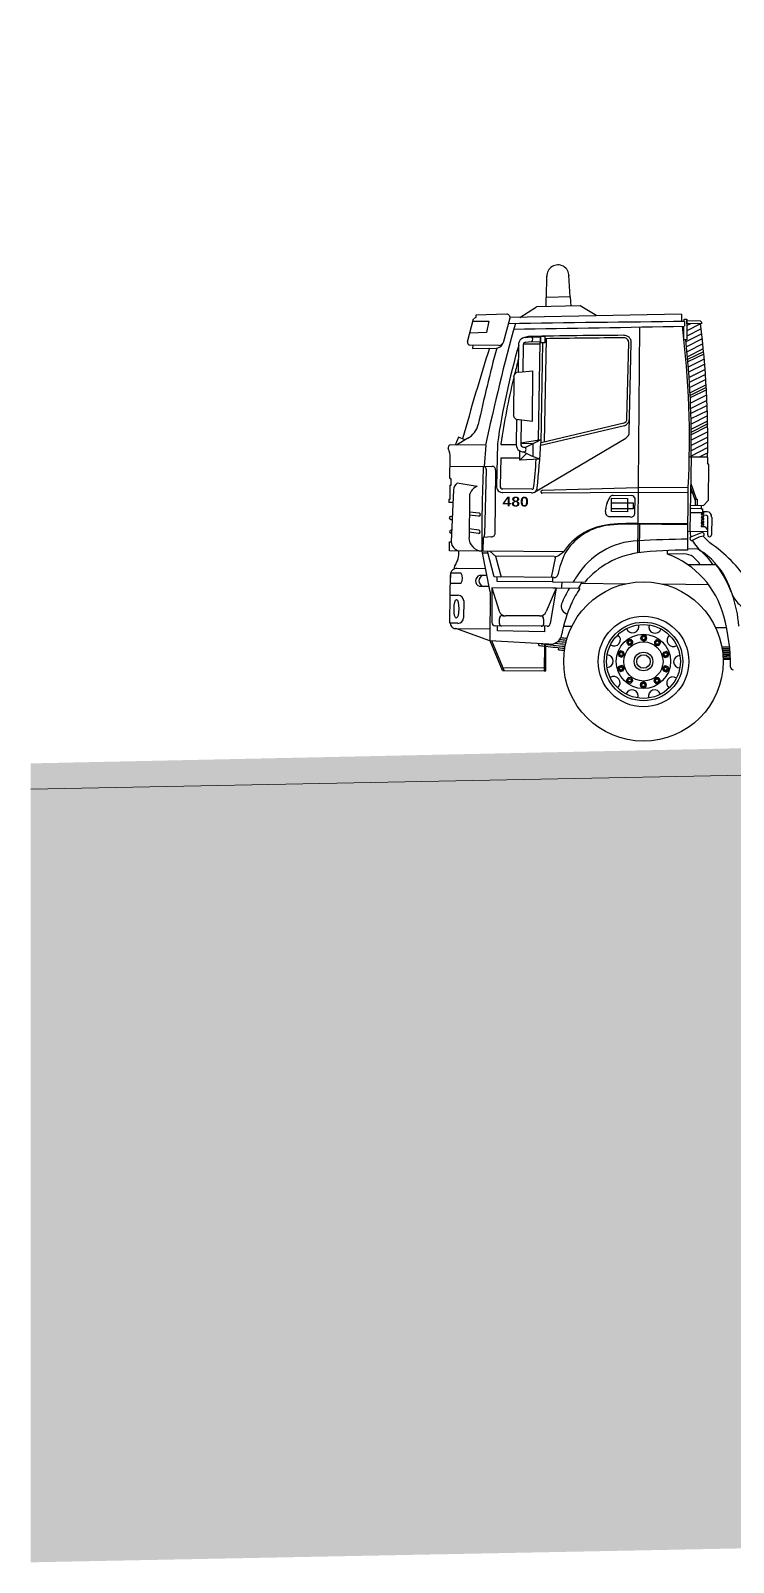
# Model space of a CAD drawing. Header units: metres. Extents: x -81 to 63023, y -186 to 109005.
# Drawn here: x 138.22 to 143.24, y -84.08 to -73.13 of the extents above; entities that cross this region are included whole.
import ezdxf

# ---------------------------------------------------------------- set-up
doc = ezdxf.new("R2010")
doc.units = ezdxf.units.M
for name, color, linetype in [('LIN010CO', 2, 'Continuous'), ('LIN025CO', 7, 'Continuous'), ('LIN050CO', 3, 'Continuous')]:
    doc.layers.add(name, color=color, linetype=linetype)
doc.styles.add('ROMAND', font='romand__.ttf')
doc.linetypes.add('ROCCIA', pattern='A,0.25,[130,BERETTA.shx,S=0.1,R=0,X=0,Y=0],-0.2,0.25', length=0.7)

# ---------------------------------------------------------------- blocks, each defined once
blk = doc.blocks.new('A$C0AA404B3')
blk.add_lwpolyline([(1.67, 1.44), (0.83, 1.92), (0, 1.44), (0, 0.48), (0.83, 0), (1.67, 0.48)], close=True)
for radius in [0.833, 0.5]:
    blk.add_circle((0.83, 0.96), radius)
blk = doc.blocks.new('Camion')
for p, q in [((-4.211, 1.284), (-4.21, 1.436)), ((-4.043, 1.289), (-4.052, 1.441)), ((-4.4, 1.14), (-4.281, 1.216)), ((-3.969, 1.225), (-4.281, 1.216)), ((-4.039, 1.289), (-4.214, 1.284)), ((-4.214, 1.218), (-4.214, 1.284)), ((-4.035, 1.223), (-4.039, 1.289)), ((-3.85, 1.156), (-3.969, 1.225)), ((-4.774, 0.961), (-4.732, 1.127)), ((-4.736, 1.111), (-4.623, 1.111)), ((-4.714, 1.136), (-4.732, 1.127)), ((-4.493, 1.162), (-4.715, 1.154)), ((-4.715, 1.154), (-4.714, 1.136)), ((-4.623, 1.111), (-4.639, 1.03)), ((-4.471, 1.133), (-4.519, 0.956)), ((-3.245, 1.173), (-4.47, 1.138)), ((-3.245, 1.173), (-3.245, 1.12)), ((-3.224, 1.12), (-3.224, 1.087)), ((-3.207, 1.105), (-3.207, 1.127)), ((-3.207, 1.127), (-3.111, 1.127)), ((-3.181, 1.105), (-3.207, 1.092)), ((-3.102, 1.105), (-3.207, 1.105)), ((-3.109, 1.104), (-3.207, 1.054)), ((-3.102, 1.116), (-3.111, 1.127)), ((-3.102, 1.116), (-3.102, 1.105)), ((-4.639, 1.03), (-4.758, 1.025)), ((-4.362, 0.996), (-4.316, 1.001)), ((-4.316, 1.001), (-4.316, 1.002)), ((-4.316, 1.002), (-4.251, 1.002)), ((-4.251, 1.002), (-4.251, 0.965)), ((-4.217, 0.251), (-4.21, 0.989)), ((-3.545, 1.078), (-3.545, -0.328)), ((-3.1, 1.033), (-3.212, 0.975)), ((-3.096, 0.997), (-3.208, 0.939)), ((-3.105, 1.069), (-3.207, 1.016)), ((-4.552, 0.938), (-4.756, 0.938)), ((-4.734, 0.938), (-4.738, 0.915)), ((-4.738, 0.915), (-4.564, 0.919)), ((-4.407, 0.748), (-4.407, 0.943)), ((-4.253, 0.949), (-4.374, 0.949)), ((-4.374, 0.752), (-4.374, 0.946)), ((-4.358, 0.963), (-4.316, 0.968)), ((-4.316, 0.965), (-4.316, 0.968)), ((-4.251, 0.965), (-4.316, 0.965)), ((-4.259, 0.265), (-4.253, 0.965)), ((-4.242, 0.244), (-4.235, 0.96)), ((-3.629, 0.421), (-3.621, 0.968)), ((-3.612, 0.327), (-3.603, 0.968)), ((-3.092, 0.961), (-3.204, 0.903)), ((-3.088, 0.925), (-3.201, 0.867)), ((-3.086, 0.905), (-3.199, 0.848)), ((-3.084, 0.889), (-3.197, 0.831)), ((-3.08, 0.852), (-3.194, 0.794)), ((-3.077, 0.816), (-3.191, 0.758)), ((-3.074, 0.779), (-3.188, 0.721)), ((-4.441, 0.715), (-4.441, 0.441)), ((-4.407, 0.748), (-4.304, 0.758)), ((-4.304, 0.398), (-4.304, 0.758)), ((-3.071, 0.743), (-3.186, 0.684)), ((-3.068, 0.706), (-3.182, 0.648)), ((-3.065, 0.669), (-3.18, 0.611)), ((-3.064, 0.65), (-3.179, 0.591)), ((-3.063, 0.633), (-3.178, 0.574)), ((-3.061, 0.596), (-3.176, 0.536)), ((-3.059, 0.558), (-3.174, 0.499)), ((-3.057, 0.521), (-3.173, 0.462)), ((-3.055, 0.484), (-3.172, 0.424)), ((-3.054, 0.447), (-3.171, 0.386)), ((-4.419, 0.412), (-4.304, 0.398)), ((-4.419, 0.408), (-4.419, 0.234)), ((-4.386, 0.408), (-4.386, 0.234)), ((-3.053, 0.409), (-3.171, 0.349)), ((-3.052, 0.389), (-3.171, 0.328)), ((-3.052, 0.371), (-3.17, 0.311)), ((-3.051, 0.334), (-3.169, 0.273)), ((-4.637, 0.224), (-4.886, 0.224)), ((-4.831, 0.28), (-4.855, 0.224)), ((-4.765, 0.274), (-4.846, 0.224)), ((-4.786, 0.261), (-4.831, 0.28)), ((-4.637, 0.224), (-4.646, 0.073)), ((-4.554, 0.236), (-4.558, -0.067)), ((-4.528, 0.234), (-4.528, 0.231)), ((-4.528, 0.231), (-4.419, 0.231)), ((-4.386, 0.243), (-4.242, 0.268)), ((-4.386, 0.242), (-4.298, 0.24)), ((-4.298, 0.145), (-4.298, 0.24)), ((-4.286, -0.109), (-3.636, 0.284)), ((-3.05, 0.296), (-3.169, 0.235)), ((-3.05, 0.258), (-3.169, 0.197)), ((-3.05, 0.22), (-3.169, 0.159)), ((-4.891, -0.011), (-4.891, 0.136)), ((-4.529, 0.136), (-4.532, -0.067)), ((-4.529, 0.136), (-4.392, 0.136)), ((-4.392, 0.12), (-4.392, 0.186)), ((-4.392, 0.12), (-4.347, 0.165)), ((-4.25, 0.127), (-4.392, 0.12)), ((-4.307, 0.149), (-4.369, 0.18)), ((-4.368, 0.213), (-4.358, 0.213)), ((-4.365, 0.18), (-4.358, 0.18)), ((-4.25, 0.127), (-4.307, 0.149)), ((-3.051, 0.151), (-3.182, 0.151)), ((-3.17, -0.379), (-3.166, 0.151)), ((-3.05, 0.182), (-3.11, 0.151)), ((-3.051, 0.151), (-3.051, 0.112)), ((-3.041, 0.098), (-3.051, 0.112)), ((-4.888, 0.073), (-4.591, 0.073)), ((-4.639, -0.415), (-4.63, 0.049)), ((-4.564, -0.403), (-4.564, 0.046)), ((-3.041, -0.156), (-3.041, 0.098)), ((-4.891, -0.011), (-4.891, -0.017)), ((-4.882, -0.017), (-4.891, -0.017)), ((-4.891, -0.063), (-4.891, -0.166)), ((-4.891, -0.063), (-4.882, -0.063)), ((-4.882, -0.063), (-4.882, -0.017)), ((-4.865, -0.096), (-4.879, -0.469)), ((-4.838, -0.047), (-4.695, -0.069)), ((-4.304, -0.087), (-4.512, -0.087)), ((-3.545, -0.071), (-4.231, -0.096)), ((-3.545, -0.104), (-4.231, -0.115)), ((-3.187, -0.067), (-3.545, -0.071)), ((-3.187, -0.104), (-3.545, -0.104)), ((-3.187, -0.104), (-3.187, -0.063)), ((-3.187, -0.435), (-3.187, -0.104)), ((-3.128, -0.15), (-3.166, -0.04)), ((-3.135, -0.161), (-3.166, -0.072)), ((-3.155, -0.104), (-3.166, -0.104)), ((-4.898, -0.166), (-4.898, -0.187)), ((-4.891, -0.166), (-4.898, -0.166)), ((-4.865, -0.187), (-4.898, -0.187)), ((-4.75, -0.16), (-4.751, -0.437)), ((-4.307, -0.113), (-4.511, -0.113)), ((-3.766, -0.181), (-3.747, -0.14)), ((-3.591, -0.128), (-3.724, -0.128)), ((-3.567, -0.25), (-3.567, -0.148)), ((-3.166, -0.193), (-3.078, -0.193)), ((-3.093, -0.217), (-3.166, -0.217)), ((-3.093, -0.193), (-3.093, -0.217)), ((-3.093, -0.217), (-3.085, -0.217)), ((-3.085, -0.217), (-3.085, -0.246)), ((-3.078, -0.193), (-3.041, -0.156)), ((-4.872, -0.286), (-4.882, -0.286)), ((-4.882, -0.308), (-4.873, -0.308)), ((-4.684, -0.284), (-4.751, -0.276)), ((-4.681, -0.262), (-4.75, -0.254)), ((-3.778, -0.242), (-3.776, -0.223)), ((-3.6, -0.28), (-3.746, -0.28)), ((-3.187, -0.324), (-3.545, -0.328)), ((-3.545, -0.328), (-3.545, -0.537)), ((-3.534, -0.328), (-3.534, -0.535)), ((-3.085, -0.246), (-3.166, -0.246)), ((-3.079, -0.253), (-3.088, -0.253)), ((-3.079, -0.264), (-3.088, -0.264)), ((-3.079, -0.274), (-3.088, -0.274)), ((-3.079, -0.284), (-3.088, -0.284)), ((-3.079, -0.294), (-3.088, -0.294)), ((-3.079, -0.305), (-3.088, -0.305)), ((-3.079, -0.315), (-3.088, -0.315)), ((-3.079, -0.325), (-3.088, -0.325)), ((-3.05, -0.238), (-3.085, -0.238)), ((-3.079, -0.243), (-3.085, -0.243)), ((-3.053, -0.264), (-3.077, -0.264)), ((-3.045, -0.403), (-3.045, -0.274)), ((-3.018, -0.277), (-3.018, -0.403)), ((-4.876, -0.385), (-4.879, -0.385)), ((-4.879, -0.408), (-4.876, -0.408)), ((-4.682, -0.384), (-4.751, -0.375)), ((-4.684, -0.406), (-4.751, -0.397)), ((-4.591, -0.43), (-4.648, -0.436)), ((-4.648, -0.533), (-4.648, -0.436)), ((-3.187, -0.332), (-3.561, -0.332)), ((-3.187, -0.379), (-3.045, -0.38)), ((-3.187, -0.514), (-3.187, -0.435)), ((-3.086, -0.387), (-3.167, -0.42)), ((-3.079, -0.335), (-3.088, -0.335)), ((-3.079, -0.346), (-3.088, -0.346)), ((-4.89, -0.469), (-4.879, -0.469)), ((-4.89, -0.533), (-4.89, -0.469)), ((-4.648, -0.533), (-4.89, -0.533)), ((-4.597, -0.824), (-4.657, -0.533)), ((-4.074, -0.533), (-4.648, -0.533)), ((-4.57, -0.717), (-4.618, -0.533)), ((-4.561, -0.568), (-4.601, -0.533)), ((-4.102, -0.553), (-4.074, -0.533)), ((-3.331, -0.544), (-3.331, -0.517)), ((-3.215, -0.541), (-3.331, -0.544)), ((-3.116, -0.505), (-3.187, -0.506)), ((-4.614, -0.548), (-4.654, -0.548)), ((-4.561, -0.568), (-4.519, -0.717)), ((-4.142, -0.568), (-4.561, -0.568)), ((-4.16, -0.717), (-4.13, -0.567)), ((-2.983, -0.618), (-3.187, -0.618)), ((-4.882, -0.849), (-4.882, -0.704)), ((-4.88, -0.765), (-4.88, -0.69)), ((-4.88, -0.69), (-4.807, -0.69)), ((-4.807, -0.765), (-4.88, -0.765)), ((-4.631, -0.659), (-4.833, -0.659)), ((-4.621, -0.706), (-4.674, -0.706)), ((-4.142, -0.717), (-4.57, -0.717)), ((-4.548, -0.749), (-4.548, -0.717)), ((-4.151, -0.749), (-4.548, -0.749)), ((-4.151, -0.717), (-4.151, -0.749)), ((-4.151, -0.749), (-3.922, -0.749)), ((-3.947, -0.757), (-3.629, -0.757)), ((-3.364, -0.757), (-3.038, -0.757)), ((-2.897, -0.757), (-2.892, -0.757)), ((-4.674, -0.783), (-4.606, -0.783)), ((-4.597, -0.824), (-4.597, -1.173)), ((-4.584, -0.794), (-4.531, -0.961)), ((-4.584, -0.794), (-4.584, -1.042)), ((-4.126, -0.794), (-4.584, -0.794)), ((-4.126, -0.794), (-4.196, -0.961)), ((-4.126, -0.794), (-4.167, -1.047)), ((-3.955, -0.794), (-4.149, -0.794)), ((-4.597, -1.173), (-4.841, -1.088)), ((-4.836, -1.088), (-4.597, -1.088)), ((-4.187, -1.066), (-4.558, -1.066)), ((-4.543, -1.102), (-4.543, -1.066)), ((-4.529, -1.049), (-4.529, -1.015)), ((-4.507, -0.993), (-4.485, -0.993)), ((-4.242, -0.993), (-4.485, -0.993)), ((-4.212, -1.049), (-4.212, -1.015)), ((-4.206, -1.066), (-4.206, -1.106)), ((-4.069, -1.065), (-4.01, -1.065)), ((-2.983, -1.065), (-2.905, -1.065)), ((-4.174, -1.194), (-4.597, -1.173)), ((-4.504, -1.384), (-4.594, -1.174)), ((-4.492, -1.384), (-4.582, -1.174)), ((-4.206, -1.106), (-4.543, -1.102)), ((-4.246, -1.204), (-4.245, -1.191)), ((-4.206, -1.192), (-4.206, -1.384)), ((-4.104, -1.233), (-4.102, -1.219)), ((-4.504, -1.384), (-4.206, -1.384)), ((-4.504, -1.384), (-4.492, -1.384)), ((-4.501, -1.363), (-4.206, -1.363))]:
    blk.add_line(p, q)
for points in [[(-3.227, 1.12), (-3.227, 1.136), (-3.207, 1.136), (-3.207, 0.99), (-3.227, 0.99), (-3.227, 1.087)], [(-3.647, 0.372), (-4.243, 0.225)], [(-3.651, 0.389), (-4.242, 0.244)], [(-4.825, -1.05), (-4.882, -1.05), (-4.882, -0.849), (-4.824, -0.849)], [(-4.785, -0.889), (-4.785, -1.01)], [(-4.206, -1.192), (-4.206, -1.384), (-4.195, -1.384), (-4.195, -1.193)]]:
    blk.add_lwpolyline(points)
for points in [[(-4.221, 0.96), (-4.251, 0.96), (-4.251, 1.006), (-4.221, 1.006)], [(-3.735, -0.147), (-3.62, -0.147), (-3.62, -0.243), (-3.735, -0.243)], [(-3.735, -0.179), (-3.579, -0.179), (-3.579, -0.222), (-3.735, -0.222)], [(-3.122, -0.193), (-3.135, -0.193), (-3.135, -0.15), (-3.122, -0.15)]]:
    blk.add_lwpolyline(points, close=True)
for radius in [0.57, 0.324, 0.281, 0.264, 0.194, 0.14, 0.0665, 0.0481]:
    blk.add_circle((-3.497, -1.312), radius)
for centre, radius, start, end in [((-4.131, 1.438), 0.0793, 0, 183.0821), ((8.732, -2.464), 13.637, 164.869, 168.6305), ((-4.495, 1.138), 0.0242, 349.7649, 87.3916), ((2.383, -301.198), 302.37, 91.06264, 91.30087), ((-9.709, 0.22), 6.659, 359.4091, 7.6429), ((-8.976, 202.645), 201.64, 271.28832, 271.63443), ((-4.359, 0.947), 0.0488, 94.4181, 185.3526), ((-4.329, 0.924), 0.08, 88.4115, 116.8249), ((-3.051, -44.229), 45.251, 90.7676, 91.6149), ((-4.327, 0.984), 0.0198, 303.7772, 56.0465), ((-3.051, -44.229), 45.233, 90.7676, 91.4817), ((-3.654, 0.966), 0.0515, 1.2761, 93.5181), ((-3.654, 0.966), 0.0333, 1.2761, 93.5181), ((-9.743, 0.22), 6.562, 357.5306, 7.5935), ((-9.711, 0.22), 6.543, 359.3986, 6.7561), ((14.174, -4.846), 19.654, 162.942, 164.9157), ((-4.754, 0.958), 0.0202, 159.8812, 265.9525), ((8.732, -2.464), 13.72, 165.7222, 168.0727), ((-4.57, 0.973), 0.054, 276.8051, 341.9277), ((0.505, -0.451), 5.105, 164.1916, 172.2598), ((-4.552, 0.977), 0.0389, 270.9823, 328.3209), ((-4.358, 0.947), 0.0157, 89.9762, 185.2849), ((0.586, -0.465), 5.162, 165.3361, 166.5611), ((0.586, -0.465), 5.162, 166.9116, 172.2103), ((-4.406, 0.713), 0.0355, 92.0731, 176.2992), ((-4.41, 0.442), 0.0317, 181.1131, 274.3435), ((-4.838, 0.405), 0.15, 298.8148, 346.8455), ((-3.665, 0.423), 0.0359, 289.2636, 0.7586), ((-3.665, 0.423), 0.0541, 289.2636, 0.7586), ((-4.887, 0.205), 0.0191, 87.7748, 206.9226), ((-4.368, 0.231), 0.0517, 170.7932, 273.0316), ((-4.368, 0.231), 0.0185, 170.7932, 273.0316), ((-8.065, 7.622), 8.288, 296.5903, 297.4642), ((-11.536, 0.634), 7.304, 354.3924, 356.938), ((-3.663, 0.327), 0.0511, 302.2557, 0.7057), ((-4.993, 0.144), 0.103, 354.3334, 30.4423), ((-4.367, 0.196), 0.0187, 297.611, 62.2877), ((-7.168, 0.258), 2.895, 353.3522, 357.3936), ((12.553, -0.387), 17.213, 178.4674, 180.4844), ((-4.662, 0.046), 0.0318, 5.3272, 59.2796), ((-4.59, 0.048), 0.0253, 356.3614, 93.3522), ((-4.801, -0.1), 0.0642, 125.6948, 176.7993), ((-4.665, -0.15), 0.086, 110.7375, 187.0844), ((-4.512, -0.067), 0.046, 179.6332, 271.3855), ((-4.512, -0.067), 0.0201, 179.6332, 271.3855), ((-4.303, -0.077), 0.0365, 264.8673, 355.8618), ((-4.303, -0.077), 0.0107, 264.8673, 355.8618), ((-4.231, -0.106), 0.00946, 90, 271.8105), ((-3.638, -0.234), 0.138, 157.4774, 175.2974), ((-3.724, -0.156), 0.0284, 90.2842, 145.3445), ((-3.592, -0.153), 0.0255, 11.4678, 87.8169), ((-4.882, -0.297), 0.011, 90, 270), ((-4.682, -0.273), 0.0112, 262.844, 82.844), ((-3.743, -0.245), 0.035, 175.5151, 265.5895), ((-3.581, -1.838), 1.511, 88.6147, 97.3094), ((-3.595, -0.252), 0.0283, 260.8295, 3.1059), ((-3.088, -0.258), 0.00512, 90, 270), ((-3.088, -0.279), 0.00512, 90, 270), ((-3.088, -0.299), 0.00512, 90, 270), ((-3.088, -0.32), 0.00512, 90, 270), ((-3.079, -0.248), 0.00512, 270, 90), ((-3.079, -0.269), 0.00512, 270, 90), ((-3.079, -0.289), 0.00512, 270, 90), ((-3.079, -0.31), 0.00512, 270, 90), ((-3.079, -0.33), 0.00512, 270, 90), ((-3.054, -0.273), 0.00881, 353.6346, 83.3562), ((-3.054, -0.273), 0.0356, 353.6346, 83.3562), ((-4.879, -0.396), 0.011, 90, 270), ((-4.654, -0.436), 0.0971, 180.6447, 266.6758), ((-4.683, -0.395), 0.0112, 262.844, 82.844), ((-4.665, -0.416), 0.0257, 310.6221, 2.262), ((-4.59, -0.405), 0.0253, 266.6478, 3.6386), ((-3.703, -0.781), 0.447, 99.1566, 146.287), ((-3.701, -0.76), 0.423, 99.8573, 149.2601), ((-3.581, -1.838), 1.507, 88.6147, 97.3094), ((-2.781, -14.69), 14.261, 91.6309, 93.0692), ((-3.158, -0.431), 0.0141, 131.8912, 280.2446), ((-3.017, -0.389), 0.153, 176.4147, 191.7457), ((-3.014, -0.682), 0.277, 103.3203, 120.8397), ((-3.088, -0.34), 0.00512, 90, 270), ((-2.936, -0.356), 0.153, 188.8506, 191.7457), ((-3.085, -0.401), 0.0141, 303.9184, 92.2718), ((-3.077, -0.378), 0.0324, 9.2177, 93.1606), ((-2.641, -0.028), 0.582, 221.4345, 228.0435), ((-3.032, -0.403), 0.0134, 180, 0), ((-4.802, -0.458), 0.0776, 188.3249, 254.6191), ((-4.994, -0.544), 0.172, 325.585, 3.8569), ((-3.485, -0.819), 0.641, 154.5376, 169.0437), ((-3.519, -0.986), 0.537, 92.7666, 149.0957), ((-3.454, -1.138), 0.608, 98.5542, 140.2591), ((-3.195, -3.169), 2.655, 89.8206, 97.5611), ((-3.55, -1.151), 0.646, 15.0504, 70.2035), ((-3.222, -0.68), 0.14, 57.7687, 87.1183), ((-2.922, -0.307), 0.271, 210.486, 235.7033), ((-3.313, -0.811), 0.364, 32.1525, 57.315), ((-3.373, -0.957), 0.52, 22.5807, 55.0486), ((-3.573, -1.285), 0.987, 33.625, 56.6519), ((-4.817, -0.658), 0.0385, 154.1135, 186.9461), ((-4.145, -0.501), 0.0673, 272.7543, 310.0076), ((-3.389, -0.831), 0.362, 36.1909, 48.0665), ((-3.624, -1.109), 0.808, 3.915, 37.4322), ((-4.836, -0.705), 0.046, 86.8044, 179.5705), ((-4.868, -0.727), 0.0721, 328.7675, 31.2325), ((-4.66, -0.745), 0.0411, 109.6796, 250.3204), ((-4.636, -0.745), 0.0411, 109.6796, 250.3204), ((-4.139, -0.692), 0.0255, 264.6937, 346.8791), ((-3.447, -0.819), 0.641, 173.6934, 177.6897), ((-3.115, -1.305), 1.05, 145.4995, 148.0322), ((-3.508, -1.035), 0.519, 146.5883, 152.3005), ((12.989, 4.957), 16.879, 199.791, 200.0948), ((-4.827, -0.891), 0.0416, 2.4172, 86.0984), ((-3.115, -1.305), 1.05, 150.8566, 157.5562), ((-3.454, -1.138), 0.608, 145.5279, 157.4021), ((-2.677, -0.741), 0.21, 208.465, 234.9328), ((-4.489, -0.948), 0.0449, 197.0017, 274.1393), ((-4.239, -0.948), 0.0449, 265.8607, 342.9983), ((-4.034, -0.923), 0.0544, 159.6734, 259.8642), ((-3.048, -1.318), 1.053, 156.8361, 169.1695), ((-4.161, -1.347), 1.287, 359.9941, 16.3783), ((-4.841, -1.051), 0.0372, 180.7685, 277.1033), ((-4.826, -1.009), 0.0415, 271.753, 357.6495), ((-4.558, -1.04), 0.026, 184.8302, 269.1507), ((-4.509, -1.013), 0.0204, 85.2421, 185.9826), ((-4.512, -1.049), 0.0169, 180.8629, 273.9961), ((-4.233, -1.013), 0.0204, 354.0174, 94.7579), ((-4.229, -1.049), 0.0169, 266.0039, 359.1371), ((-4.186, -1.046), 0.0194, 267.1505, 356.6889), ((-3.577, -1.064), 0.0444, 198.3036, 17.6666), ((-3.416, -1.065), 0.0444, 162.3036, 341.6666), ((-2.893, 11.614), 12.875, 264.0471, 264.812), ((-4.165, -1.111), 0.0838, 263.9211, 354.5003), ((-2.893, 11.614), 12.86, 264.4835, 264.8189), ((-2.893, 11.614), 12.845, 264.5653, 264.8276), ((-2.893, 11.614), 12.83, 264.6147, 264.838), ((-2.893, 11.614), 12.816, 264.6455, 264.8503), ((-3.707, -1.159), 0.0444, 234.3036, 53.6666), ((-3.286, -1.159), 0.0444, 126.3036, 305.6666), ((-2.893, 11.614), 12.816, 269.8015, 270.0476), ((-2.893, 11.614), 12.889, 263.9742, 264.1533), ((-2.893, 11.614), 12.889, 264.2018, 264.8067), ((-2.893, 11.614), 12.904, 264.6161, 264.8032), ((-3.757, -1.312), 0.0444, 270.3036, 89.6666), ((-3.237, -1.312), 0.0444, 90.3036, 269.6666), ((-2.944, -9.834), 8.618, 89.5817, 89.9405), ((-2.893, 11.614), 12.83, 269.8137, 270.0476), ((-2.944, -9.834), 8.603, 89.5716, 89.9252), ((-2.893, 11.614), 12.845, 269.8242, 270.0476), ((-2.944, -9.834), 8.588, 89.5627, 89.9124), ((-2.893, 11.614), 12.86, 269.8328, 270.0476), ((-2.944, -9.834), 8.574, 89.5548, 89.9021), ((-2.893, 11.614), 12.875, 269.8398, 270.0476), ((-2.944, -9.834), 8.559, 89.5481, 89.8943), ((-2.893, 11.614), 12.889, 269.845, 270.0476), ((-2.944, -9.834), 8.545, 89.5424, 89.889), ((-2.893, 11.614), 12.904, 269.8485, 270.0476), ((-3.707, -1.465), 0.0444, 306.3036, 125.6666), ((-3.286, -1.465), 0.0444, 54.3036, 233.6666), ((-2.853, -1.346), 0.0213, 182.3487, 265.6595), ((-3.577, -1.559), 0.0444, 342.3036, 161.6666), ((-3.416, -1.559), 0.0444, 18.3036, 197.6666)]:
    blk.add_arc(centre, radius, start, end)
blk.add_ellipse((-4.837, -0.947), major_axis=(0, -0.0675), ratio=0.250171)
for p, xscale, yscale, zscale, rotation in [((-3.598, -1.206), 0.0233017893927371, 0.0233017893927371, 0.0233017893927371, 36.00000000000336), ((-3.427, -1.183), 0.0233017893927371, 0.0233017893927371, 0.0233017893927371, 323.9999999999966), ((-3.641, -1.285), 0.02330178939273445, 0.02330178939273445, 0.02330178939273445, 72.00000000001242), ((-3.365, -1.249), 0.02330178939273446, 0.02330178939273446, 0.02330178939273446, 287.9999999999876), ((-3.629, -1.375), 0.02330178939273446, 0.02330178939273446, 0.02330178939273446, 107.9999999999876), ((-3.566, -1.441), 0.02330178939273711, 0.02330178939273711, 0.02330178939273711, 143.9999999999966), ((-3.396, -1.418), 0.0233017893927371, 0.0233017893927371, 0.0233017893927371, 216.0000000000034), ((-3.353, -1.338), 0.02330178939273445, 0.02330178939273445, 0.02330178939273445, 252.0000000000124), ((-3.477, -1.457), 0.02330178939271832, 0.02330178939271832, 0.02330178939271832, 180)]:
    blk.add_blockref('A$C0AA404B3', p, dxfattribs=dict(xscale=xscale, yscale=yscale, zscale=zscale, rotation=rotation))
at = {"xscale": 0.02330178939271832, "yscale": 0.02330178939271832, "zscale": 0.02330178939271832}
blk.add_blockref('A$C0AA404B3', (-3.516, -1.167), dxfattribs=at)
at = {"insert": (-4.513, -0.142), "char_height": 0.07, "width": 0.44, "attachment_point": 1, "style": 'ROMAND'}
blk.add_mtext('{\\fArial Black|b0|i0|c0|p34;480}', dxfattribs=at)

msp = doc.modelspace()

# ---------------------------------------------------------------- hatches: boundary and pattern name
at = {"layer": 'LIN010CO', "linetype": 'Continuous', "lineweight": 0}
h = msp.add_hatch(dxfattribs=at)
h.set_pattern_fill('AR-CONC', color=256, scale=0.01, style=0)
h.set_pattern_definition([(50, (140.031, 0), (1.821847, -0.15939), [0.1905, -2.0955]), (355, (140.031, 0), (-0.352434, 1.91057), [0.1524, -1.676406]), (100.4514, (140.1828, -0.0133), (1.469412, 1.751178), [0.1619, -1.780902]), (46.1842, (140.031, 0.508), (2.71079, -0.420423), [0.28575, -3.14325]), (96.6356, (140.2568, 0.473), (2.37404, 2.47426), [0.24285, -2.671356]), (351.184, (140.031, 0.508), (2.37404, 2.47426), [0.2286, -2.5146]), (21, (140.285, 0.381), (1.516144, -1.022652), [0.1905, -2.0955]), (326, (140.285, 0.381), (0.61802, 1.84188), [0.1524, -1.6764]), (71.4514, (140.4113, 0.2958), (2.134164, 0.819228), [0.1619, -1.7809]), (37.5, (140.03094, 0), (0.030886, 0.8455504), [0, -1.65608, 0, -1.7018, 0, -1.68275]), (7.5, (140.0309, 0), (0.668197, 1.001806), [0, -0.97028, 0, -1.61798, 0, -0.64135]), (327.5, (139.4645, 0), (1.355906, -0.0572874), [0, -0.635, 0, -1.9812, 0, -2.6289]), (317.5, (139.2105, 0), (1.481292, 0.254265), [0, -0.8255, 0, -1.31572, 0, -1.8669])])
edge = h.paths.add_edge_path()
edge.add_line((185.103, -58.12), (185.103, -52.386))
edge.add_line((185.103, -52.386), (169.878, -53.228))
edge.add_line((169.878, -53.228), (158.188, -73.477))
edge.add_line((158.188, -73.477), (158.188, -77.583))
edge.add_line((158.188, -77.583), (151.506, -77.583))
edge.add_line((151.506, -77.583), (151.506, -78.162))
edge.add_line((151.506, -78.162), (147.823, -78.162))
edge.add_line((147.823, -78.162), (138.221, -78.367))
edge.add_line((138.221, -78.367), (138.221, -84.077))
edge.add_line((138.221, -84.077), (147.879, -83.888))
edge.add_line((147.879, -83.888), (157.232, -83.888))
edge.add_line((157.232, -83.888), (157.232, -83.309))
edge.add_line((157.232, -83.309), (161.232, -83.309))
edge.add_line((161.232, -83.309), (161.232, -81.353))
edge.add_line((161.232, -81.353), (163.914, -81.353))
edge.add_line((163.914, -81.353), (163.914, -75.011))
edge.add_line((163.914, -75.011), (168.859, -66.447))
edge.add_arc((183.039, -74.634), 16.374, 92.9392, 150, ccw=False)
edge.add_line((182.199, -58.281), (185.103, -58.12))

# ---------------------------------------------------------------- linework, layer by layer
at = {"layer": 'LIN050CO', "linetype": 'ROCCIA', "lineweight": 0, "ltscale": 2, "flags": 128}
msp.add_lwpolyline([(138.221, -78.55), (147.817, -78.362), (151.506, -78.362), (151.506, -77.583), (158.188, -77.583), (158.188, -73.477), (169.878, -53.228), (181.893, -52.563), (185.103, -52.386)], dxfattribs=at)

# ---------------------------------------------------------------- block references
at = {"layer": 'LIN025CO', "rotation": 359.5314461185762}
msp.add_blockref('Camion', (146.108, -76.355), dxfattribs=at)

doc.saveas('drawing.dxf')
